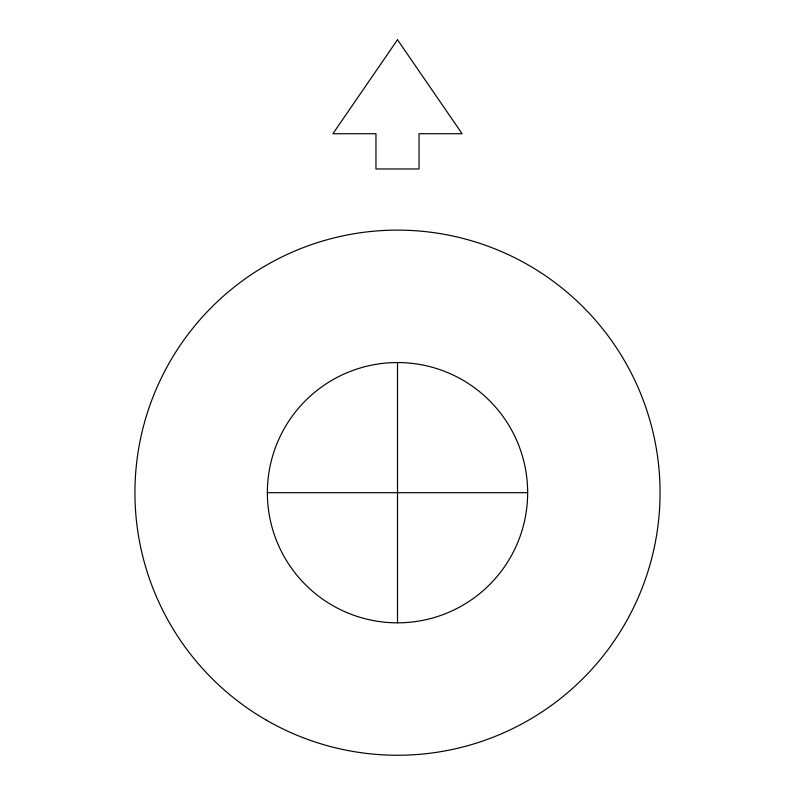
<?xml version="1.0" encoding="UTF-8"?>
<svg xmlns="http://www.w3.org/2000/svg" width="795" height="795" viewBox="0 0 795 795"><rect width="100%" height="100%" fill="white"/><g stroke="black" fill="none" stroke-linecap="round" stroke-linejoin="round"><path stroke-width="1.19" d="M267.349 492.691L527.651 492.691A130.151 130.151 0 0 0 332.429 379.98A130.151 130.151 0 0 0 332.429 605.402A130.151 130.151 0 0 0 527.651 492.691M397.5 362.54L397.5 622.833M397.5 39.75L332.896 133.719L375.965 133.719L375.965 168.967L419.035 168.967L419.035 133.719L462.104 133.719L397.5 39.75M266.216 720.071A262.559 262.559 0 0 0 660.059 492.691A262.559 262.559 0 0 0 266.216 265.301A262.559 262.559 0 0 0 266.216 720.071"/></g></svg>
